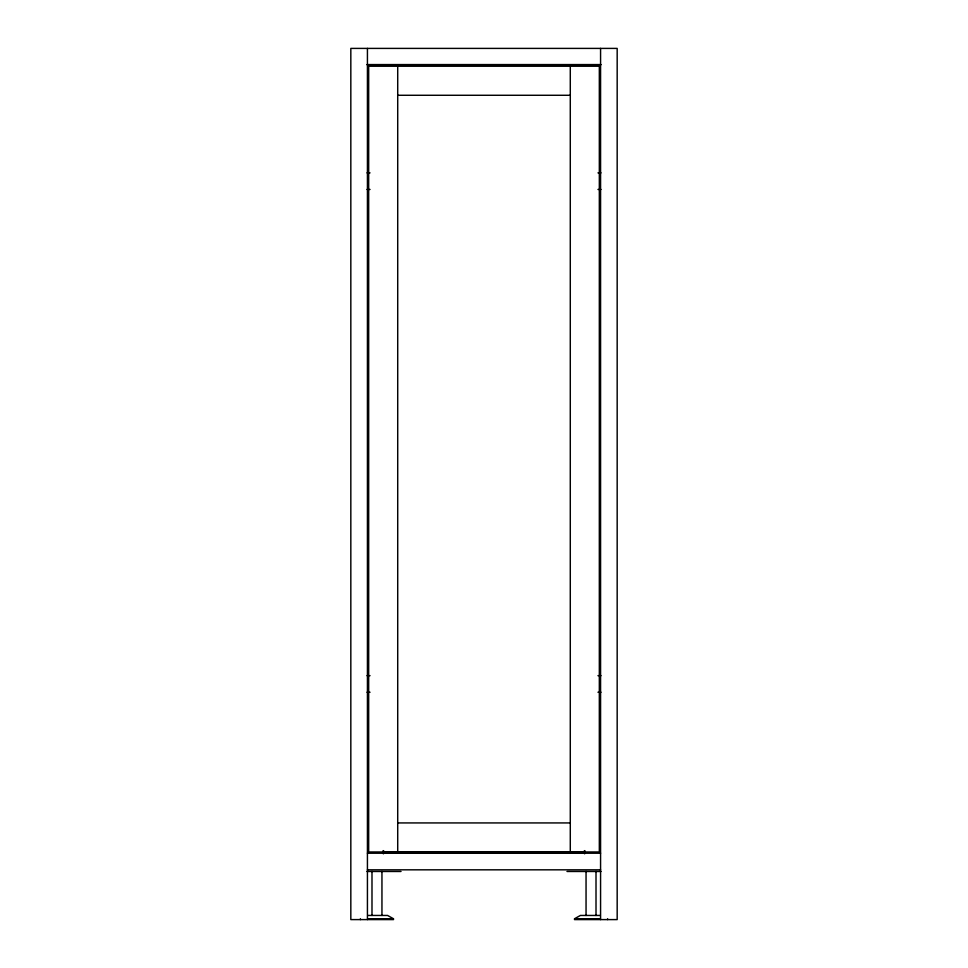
<?xml version="1.0" encoding="UTF-8"?>
<svg xmlns="http://www.w3.org/2000/svg" width="968" height="968" viewBox="0 0 968 968"><rect width="100%" height="100%" fill="white"/><g stroke="black" fill="none" stroke-linecap="round" stroke-linejoin="round"><path stroke-width="1.45" d="M367.005 64.578L600.995 64.578M367.429 64.989L600.571 64.989M397.715 95.275L570.285 95.275M367.005 172.861L370.03 172.861M597.97 172.861L600.995 172.861M367.005 189.45L370.03 189.45M597.97 189.45L600.995 189.45M367.005 675.664L370.03 675.664M597.97 675.664L600.995 675.664M367.005 692.253L370.03 692.253M597.97 692.253L600.995 692.253M397.715 822.933L570.285 822.933M384.853 852.397L583.147 852.397M367.429 853.219L600.571 853.219M367.429 869.821L600.571 869.821M366.957 871.478L401.03 871.478M566.97 871.478L601.043 871.478M367.767 915.45L387.587 915.45L393.565 918.801L368.675 918.801M600.233 915.45L580.413 915.45L574.435 918.801L599.325 918.801M393.565 919.6L350.827 919.6L350.827 48.4L617.173 48.4L617.173 919.6L574.435 919.6M607.626 918.801L607.626 919.6M600.571 48.4L600.571 919.6M596.01 871.478L596.01 915.45M586.051 871.478L586.051 915.45M584.805 850.618L584.805 853.643M584.394 850.618L584.394 853.643M570.285 66.235L570.285 851.973M397.715 66.235L397.715 851.973M383.606 850.618L383.606 853.643M383.195 850.618L383.195 853.643M381.949 871.478L381.949 915.45M371.99 871.478L371.99 915.45M367.429 48.4L367.429 919.6M360.374 918.801L360.374 919.6M599.325 66.235L368.675 66.235L368.675 851.973L599.325 851.973L599.325 66.235"/></g></svg>
